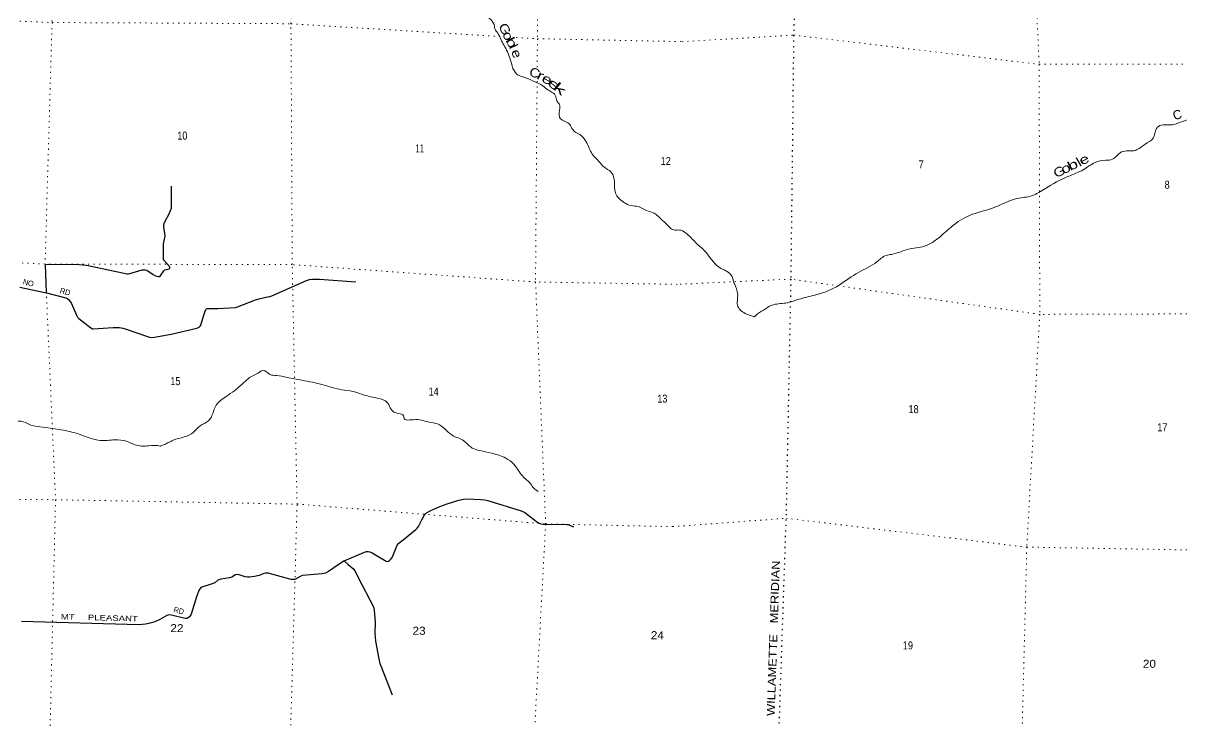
# Model space of a CAD drawing. Header units: feet. Extents: x -509309 to -252658, y -547785 to -360805.
# Drawn here: x -459270 to -433941, y -518943 to -503680 of the extents above; entities that cross this region are included whole.
import ezdxf
from ezdxf.enums import TextEntityAlignment as Align

# ---------------------------------------------------------------- set-up
doc = ezdxf.new("R2010")
doc.units = ezdxf.units.FT
doc.header["$LTSCALE"] = 80
doc.linetypes.add('DOTTED', pattern=[1.5, 0.3, -1.2])
for name, color, linetype, lineweight in [('29', 7, 'Continuous', 25), ('39', 7, 'Continuous', 13), ('6', 7, 'DOTTED', 25), ('7', 7, 'DOTTED', 13)]:
    doc.layers.add(name, color=color, linetype=linetype, lineweight=lineweight)
doc.layers.add('30', color=7, linetype='Continuous')
doc.layers.add('41', color=7, linetype='Continuous')

msp = doc.modelspace()

# ---------------------------------------------------------------- linework, layer by layer
at = {"layer": '29'}
for points in [[(-458762.94, -509579.55), (-458785.24, -508961.3), (-458720.64, -508952.68), (-458048.8, -508956.99), (-457885.15, -508974.23), (-456997.98, -509163.8), (-456969.98, -509165.95), (-456941.44, -509156.63), (-456670.68, -509077.63), (-456638.37, -509073.32), (-456604.7, -509073.64), (-456567.32, -509081.94), (-456425.69, -509181.28), (-456377.81, -509206.88), (-456347.68, -509215.5), (-456313.21, -509224.12), (-456291.69, -509224.11), (-456271.98, -509212.67), (-456192.92, -509095.35), (-456171.09, -509075.48), (-456076.35, -509051.78), (-456064.4, -509036.49), (-456061.27, -509013.01), (-456067.73, -509000.08), (-456186.91, -508873.35), (-456199.09, -508857.9), (-456205.55, -508829.9), (-456201.64, -508511.13), (-456196.94, -508470.16), (-456168.95, -508340.9), (-456171.56, -508281.35), (-456194.79, -508142.72), (-456195.84, -508091.08), (-456184.02, -508043.62), (-456069.54, -507836.15), (-456046.2, -507778.66), (-456031.13, -507726.95), (-456026.1, -507676.51), (-456026.22, -507248.4)], [(-458762.94, -509579.55), (-458339.52, -509691.58), (-458307.21, -509704.51), (-458277.07, -509726.05), (-458240.46, -509769.14), (-458223.23, -509797.14), (-458099.73, -510080.43), (-458081.11, -510113.81), (-458053.12, -510139.66), (-457788.26, -510348.62), (-457755.96, -510363.7), (-457738.33, -510365.76), (-457306.08, -510335.64), (-457165.94, -510340), (-457090.58, -510350.77), (-457040.37, -510366.04), (-456552.24, -510536.04), (-456511.32, -510546.81), (-456456.1, -510553.34), (-456401.5, -510551.12), (-456037.46, -510481.09), (-455473.42, -510350.78), (-455422.12, -510328.59), (-455402.36, -510309.85), (-455387.28, -510286.16), (-455329.99, -510093.36), (-455299, -509999.65), (-455275.31, -509941.48), (-455262.39, -509928.56), (-455244.47, -509924.09), (-455012.48, -509924.18), (-454760.67, -509911.33), (-454629.32, -509898.4), (-454582.16, -509886.04), (-454194.78, -509731.49), (-454121.14, -509710.99), (-453928.24, -509669.87), (-453875.66, -509657.13), (-453834.74, -509642.05), (-453079.04, -509311.43), (-453007.86, -509290.91), (-452941.11, -509282.29), (-452792.8, -509283.99), (-452001.33, -509337.13)], [(-459344.01, -509455.08), (-458762.94, -509579.55)], [(-452252.54, -515442.36), (-451806.18, -515251.61), (-451765.27, -515240.84), (-451728.66, -515240.84), (-451694.2, -515247.3), (-451638.22, -515266.69), (-451565.36, -515308.51), (-451334.68, -515452.62), (-451310.91, -515458.42), (-451285.07, -515449.8), (-451263.53, -515434.72), (-451237.69, -515415.33), (-451201.09, -515372.25), (-451179.49, -515319.99), (-451093.49, -515098.71), (-451061.12, -515057.73), (-450964.44, -514981.84), (-450686.45, -514760.29), (-450656.29, -514728.13), (-450630.45, -514689.35), (-450552.5, -514543.44), (-450505.55, -514450.23), (-450479.71, -514417.92), (-450451.15, -514394.32), (-450359.13, -514342.52), (-450161.92, -514256.88), (-450003.83, -514198.19), (-449745.43, -514114.18), (-449642.07, -514090.48), (-449564.39, -514084.22), (-449269.54, -514099.1), (-449176.64, -514109.71), (-449092.96, -514129.26), (-448384.83, -514346.9), (-448306.98, -514385.6), (-448019.18, -514604.25), (-447977.52, -514622.57), (-447945.22, -514633.34), (-447905.5, -514639.28), (-447381.04, -514644.11), (-447337.97, -514650.57), (-447318.59, -514659.19), (-447240.06, -514697.28)], [(-452252.54, -515442.36), (-452479.94, -515598.35), (-452592.15, -515678.15), (-452663.21, -515712.62), (-452731.1, -515728.12), (-453161.42, -515766.26), (-453201.55, -515779.4), (-453335.06, -515848.33), (-453368.19, -515852.42), (-453412.58, -515850.49), (-453914.31, -515710.46), (-453968.86, -515708.98), (-454009.05, -515719.08), (-454109.33, -515761.73), (-454213.62, -515785.86), (-454321.29, -515798.79), (-454368.66, -515798.79), (-454415.56, -515788.98), (-454549.55, -515744.93), (-454592.61, -515740.62), (-454629.19, -515749.05), (-454706.73, -515796.63), (-454759.79, -515815.89), (-454945.75, -515846.18), (-455012.24, -515867.63), (-455083.57, -515921.57), (-455136.95, -515946.53), (-455383.66, -516026.33), (-455402.27, -516044.37), (-455425.95, -516078.83), (-455471.31, -516209.58), (-455600.37, -516610.92), (-455619.22, -516642.36), (-455634.82, -516664.78), (-455656.35, -516684.17), (-455692.96, -516705.71), (-455731.78, -516705.36), (-456028.88, -516630.31), (-456087.05, -516626.15), (-456132.25, -516636.78), (-456285.95, -516726.38), (-456392.8, -516776.8), (-456492.68, -516808.54), (-456595.22, -516830.66), (-456742.95, -516840.3), (-459308.85, -516772.48)], [(-452252.54, -515442.36), (-452165.24, -515519.17), (-452044.18, -515622.28), (-452019.37, -515652.28), (-451939.96, -515819.27), (-451614.53, -516445.03), (-451596.34, -516522.53), (-451578.79, -516792.75), (-451584.39, -517026.68), (-451566.48, -517200.96), (-451498.25, -517582.47), (-451472.41, -517690.17), (-451449.38, -517742.15), (-451203.12, -518374.52)]]:
    msp.add_lwpolyline(points, dxfattribs=at)
at = {"layer": '39'}
for points in [[(-449802.1, -500814.1), (-449800.73, -500817.41), (-449769.27, -500908.58), (-449690.42, -501025.2), (-449611.96, -501085.67), (-449578.67, -501182.9), (-449565.54, -501353.73), (-449491.01, -501550.43), (-449456.07, -501729.92), (-449424.51, -501887.26), (-449236.28, -502243.72), (-449163.17, -502420.33), (-449108.03, -502594.4), (-449117.85, -502726.45), (-449121.04, -502906.83), (-449207.57, -503126.84), (-449236.52, -503296.43), (-449194.42, -503436.03), (-449079.97, -503569.74), (-448975.72, -503709.18), (-448945.29, -503836.4), (-448908.38, -503877.59), (-448875.71, -503926.68), (-448811.64, -504068.94), (-448737.26, -504201.47), (-448669.23, -504345.85), (-448607.79, -504510.08), (-448539.61, -504718.62), (-448426.48, -504828.24), (-448301.31, -504868.03), (-448079.53, -504964.81), (-447913.5, -505047.92), (-447797.9, -505141.56), (-447703.18, -505194.49), (-447625.7, -505289.02), (-447588.86, -505402.39), (-447546.35, -505457.79), (-447544.03, -505586.19), (-447523.29, -505771.28), (-447320.3, -505893.57), (-447257.48, -506009.72), (-447102.21, -506118.58), (-446960.41, -506277.16), (-446829.74, -506543.7), (-446676.15, -506710.65), (-446575.21, -506825.93), (-446418, -506936.84), (-446375.83, -507004.26), (-446345.64, -507139.5), (-446309.87, -507429.3), (-446236.45, -507525.71), (-446126.52, -507607.16), (-445982, -507671.58), (-445820.25, -507694.4), (-445644.21, -507777.81), (-445501.29, -507828.14), (-445414.53, -507878.83), (-445291.67, -507998.76), (-445166.69, -508114.74), (-445076.72, -508193.59), (-444947.13, -508202.68)], [(-424978.2, -503818.68), (-425056.24, -503995.66), (-425274.45, -504159.55), (-425485.8, -504377.8), (-425846.81, -504651.01), (-426381.56, -504791.96), (-426787.69, -504923.65), (-427226.17, -505066.69), (-427874.51, -505171.03), (-428271.15, -505234.67), (-429199.02, -505274.71), (-429634.11, -505353.58), (-430091.64, -505355.67), (-430634.5, -505313.74), (-431027.29, -505291.14), (-431190.91, -505341.79), (-431355.45, -505342.22), (-431611.66, -505406.91), (-431834.5, -505412.1), (-432257.26, -505477.18), (-432621.19, -505605.78), (-432922.28, -505611.28), (-433279.79, -505627.59), (-433425.61, -505690.67), (-433607.27, -505740.92), (-433770.54, -505775.51), (-433968.77, -505849.49), (-434204.75, -505906.6), (-434391.44, -505910.56), (-434493.31, -505982.63), (-434568.16, -506197.82), (-434747.62, -506332.45), (-434957.07, -506462.4), (-435260.82, -506497.95), (-435456.84, -506656.3), (-435605.81, -506679.16), (-435837.66, -506730.33), (-436095.81, -506885.32), (-436432.09, -507034.6), (-436921.24, -507294.98), (-437225.74, -507459), (-437531.87, -507512.57), (-437879.8, -507643.53), (-438102.48, -507735.05), (-438457.91, -507841.75), (-438877.8, -508053.45), (-439155.81, -508292.33), (-439351.79, -508448.67), (-439522.41, -508545.34), (-439887.14, -508617.71), (-440289, -508737.45), (-440407.89, -508760.97), (-440605.53, -508901.21), (-441007.75, -509131.37), (-441433.07, -509409.2), (-441676.62, -509538.42), (-441921.1, -509617.42), (-442272.18, -509708.15), (-442605.3, -509803.29), (-442905.29, -509850.97), (-443084.1, -509955.49), (-443253.19, -510074.27), (-443280.58, -510105.14)], [(-443280.58, -510105.14), (-443459.2, -510043.69), (-443646.25, -509877), (-443650.64, -509613.91), (-443723.69, -509371.4), (-443797.9, -509183.08), (-444045.33, -509025.12), (-444376.56, -508658.54), (-444565.44, -508483.78), (-444755.98, -508292.93), (-444896.69, -508211.57), (-444947.16, -508202.69)], [(-456276.93, -512931.89), (-456202.06, -512908.03), (-456098.33, -512856.96), (-455990.54, -512804), (-455749.89, -512732.9), (-455546.33, -512626.62), (-455402, -512488.52), (-455218.41, -512379.65), (-455050.17, -512037.72), (-454834.17, -511847.59), (-454483.58, -511579.23), (-454304.67, -511424.1), (-454135.69, -511334.85), (-454019.59, -511272.1), (-453879.89, -511364.46), (-453730.16, -511386.93), (-453502.82, -511429.73), (-453177.78, -511491.47), (-452715.43, -511589.34), (-452305.57, -511699.7), (-452061.97, -511734.96), (-451815.69, -511816.43), (-451522.88, -511883.23), (-451305.22, -511983.9), (-451164.69, -512186.56), (-450949.27, -512295.18), (-450949.56, -512305.2), (-450696.29, -512352.79), (-450385.21, -512412.1), (-450211.79, -512447.3), (-449890.1, -512695.42), (-449638.97, -512817.13), (-449453.04, -512975.01), (-449288.2, -513030.01), (-449033.16, -513085.67), (-448721.52, -513195.13), (-448540.97, -513330.8), (-448355.8, -513584.91), (-448260.18, -513675.96), (-448176.34, -513758.64), (-448106.82, -513850.93), (-448010.67, -513923.95)], [(-463909.62, -512219.22), (-463771.72, -512165.14), (-463646.19, -512122.73), (-463356.37, -512014.99), (-463120.23, -511891.62), (-462909.69, -511821.65), (-462679.58, -511768.29), (-462236.06, -511614.96), (-461968.76, -511592.77), (-461802.02, -511581.66), (-461577.2, -511642.43), (-461396.8, -511713.93), (-461247.14, -511808.59), (-461108.81, -511878.84), (-460956.86, -511963.54), (-460808.4, -512030.08), (-460572.88, -512067.11), (-460353.32, -512101.67), (-460212.23, -512145.94), (-460106.3, -512227.27), (-459981.48, -512279.08), (-459850.64, -512331.07), (-459680.26, -512402.27), (-459415.19, -512388.04), (-459221.44, -512413.82), (-459100.8, -512471.52), (-458839.4, -512515.33), (-458627.79, -512547.65), (-458386.26, -512584.86), (-458026.08, -512679.72), (-457584.63, -512807.05), (-457269.53, -512796.3), (-456999.77, -512828.33), (-456829.5, -512903.54), (-456527.4, -512926.5), (-456276.93, -512931.89), (-456262.6, -512937.14)]]:
    msp.add_spline(points, degree=3, dxfattribs=at)
at = {"layer": '6'}
msp.add_lwpolyline([(-442301.57, -499267), (-442427.38, -503940.87), (-442489.73, -509279.81), (-442592.75, -514419.02), (-442772.35, -519743.44), (-442935.9, -524991.75), (-443093.96, -530340.73), (-443113.21, -533948.92)], dxfattribs=at)
at = {"layer": '7'}
for points in [[(-453607.94, -527353.54), (-453546.29, -524847.06), (-453432.97, -519518.65), (-453281.87, -514201.39), (-453387.68, -508962.76), (-453416.38, -503692.32), (-453281.12, -499054.1)], [(-447992.5, -499157.3), (-448028.26, -504019.89), (-448033.11, -504650.25)], [(-437299.11, -499362.26), (-437059.64, -504579.66), (-437046.57, -510050.74), (-437330.33, -515141.93), (-437459.93, -520248.52), (-437621.27, -525338.36), (-437547.45, -530465.36), (-437780.28, -535838.81), (-437910, -541138.13), (-437911.97, -541368.49)], [(-458892.6, -499553.07), (-458638.74, -503666.42), (-458790.86, -508949.57), (-458562.38, -514105.59), (-458689.2, -519415.55), (-458848.14, -524726.57), (-458937.07, -528176.52)], [(-476634.19, -503194.08), (-474394.48, -503255.24), (-469262.7, -503432.87), (-463899.82, -503452.89), (-458638.74, -503666.42), (-453416.38, -503692.32), (-448825, -503971.45)], [(-448491.79, -503991.71), (-448028.26, -504019.89), (-444867.59, -504085.17)], [(-444867.59, -504085.17), (-442427.38, -503940.87), (-437059.64, -504579.66), (-431872.62, -504570.07), (-426258.89, -504591.85), (-420934.69, -504641.46), (-415865.85, -504996.7), (-413104.18, -505196.76)], [(-448035.39, -504945.85), (-448069.23, -509342.41), (-447848.67, -514634.55), (-448109.57, -519517.46), (-448255.99, -524880.98), (-448296.11, -526669.82)], [(-444969.84, -509393.92), (-448069.23, -509342.41), (-453387.68, -508962.76), (-458790.86, -508949.57), (-464013.33, -508708.18), (-469299.13, -508667.3), (-474523.26, -508563.14), (-474919.06, -508546.44), (-476743.06, -508470.02)], [(-413197.22, -510399.28), (-413928.54, -510280.77), (-416441.39, -510220.07), (-421481.19, -510008.01), (-426526.88, -509976.5), (-431911.56, -510033.99), (-437046.57, -510050.74), (-442489.73, -509279.81), (-444969.84, -509393.92)], [(-474031.19, -513802.67), (-469434.77, -513934.89), (-464148.89, -514052.9), (-458562.38, -514105.59), (-453281.87, -514201.39), (-447848.67, -514634.55), (-445071.93, -514694.57)], [(-445071.93, -514694.57), (-442591.91, -514511.47), (-437330.33, -515141.93), (-431954.94, -515236.82), (-426816.87, -515264.31), (-421812.54, -515353.13), (-416436.39, -515506.26), (-413292.11, -515704.99)]]:
    msp.add_lwpolyline(points, dxfattribs=at)

# ---------------------------------------------------------------- texts
at = {"layer": '30'}
for s, rotation, width, p in [('N', 345.909, 0.9, (-459229.83, -509405.02)), ('O', 347.909, 0.85, (-459114.08, -509431.47)), ('R', 345.18, 0.9, (-458420.98, -509597.62)), ('D', 345.18, 0.9, (-458311.36, -509626.62))]:
    msp.add_text(s, height=120, rotation=rotation, dxfattribs=dict(at, width=width)).set_placement(p, align=Align.CENTER)
for s, rotation, width, p in [('RD', 345.823, 0.95, (-455992.35, -516561.88)), ('MT     PLEASANT', 358.486, 1.3, (-458447.21, -516723.8))]:
    msp.add_text(s, height=120, rotation=rotation, dxfattribs=dict(at, width=width)).set_placement(p)
at = {"layer": '41'}
for s, rotation, width, p in [('G', 299.349, 1.25, (-448890.98, -503746.18)), ('o', 294.241, 1.3, (-448800.46, -503911.11)), ('b', 298.991, 1.55, (-448734.16, -504053.65)), ('l', 295.337, 1.1, (-448652.81, -504202.74)), ('e', 291.369, 1.25, (-448608.95, -504296.73)), ('C', 337.079, 1.15, (-448230.13, -504812.88)), ('r', 335.332, 1.5, (-448061.86, -504885.96)), ('e', 330.828, 1.45, (-447957.62, -504940.76)), ('e', 322.245, 1.75, (-447828.93, -505016.56)), ('k', 320.617, 2.05, (-447708.48, -505104.19))]:
    msp.add_text(s, height=200, rotation=rotation, dxfattribs=dict(at, width=width)).set_placement(p)
msp.add_text('C', height=200, rotation=15.129, dxfattribs=at).set_placement((-434014.47, -505778.98), align=Align.CENTER)
for s, rotation, width, p in [('e', 27.199, 1.4, (-436032.93, -506748.94)), ('G', 28.079, 1.2, (-436574.31, -507015.53)), ('o', 27.974, 1.4, (-436434.45, -506943.24)), ('b', 27.292, 1.45, (-436280.77, -506869.01)), ('l', 30.275, 1.25, (-436144.65, -506803.39))]:
    msp.add_text(s, height=200, rotation=rotation, dxfattribs=dict(at, width=width)).set_placement(p, align=Align.CENTER)
at = {"layer": '6', "width": 1.2}
msp.add_text('WILLAMETTE   MERIDIAN', height=175, rotation=88.068, dxfattribs=at).set_placement((-442841.9, -518839.08))
at = {"layer": '7'}
for s, width, p in [('10', 0.85, (-455901.68, -506227.6)), ('11', 0.65, (-450691.86, -506507.44)), ('12', 0.85, (-445333.43, -506783.18)), ('7', 0.85, (-439693.99, -506855.95)), ('8', 0.85, (-434316.94, -507301.46)), ('15', 0.85, (-456052.8, -511598.57)), ('14', 0.85, (-450407.88, -511825.52)), ('13', 0.85, (-445408.86, -511980.66)), ('18', 0.85, (-439915.78, -512211.54)), ('17', 0.85, (-434478.92, -512608.11)), ('22', 1.1, (-456052.91, -517002.69)), ('23', 1.1, (-450758.61, -517059.11)), ('24', 1.1, (-445548.55, -517156.39)), ('19', 0.85, (-440039.07, -517379.84)), ('20', 1.1, (-434792.67, -517782.05))]:
    msp.add_text(s, height=175, dxfattribs=dict(at, width=width)).set_placement(p)

doc.saveas('drawing.dxf')
